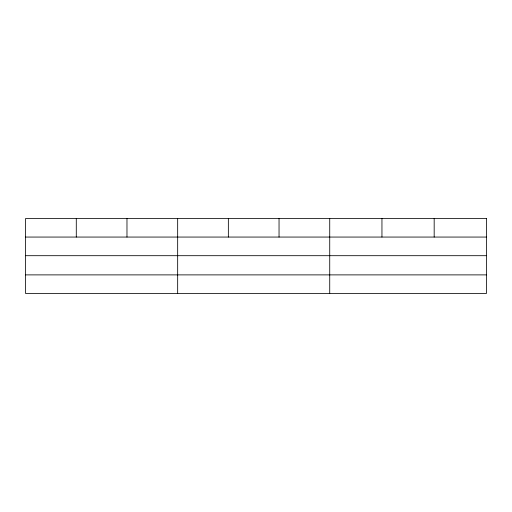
<?xml version="1.0" encoding="UTF-8"?>
<svg xmlns="http://www.w3.org/2000/svg" width="512" height="512" viewBox="0 0 512 512"><rect width="100%" height="100%" fill="white"/><g stroke="black" fill="none" stroke-linecap="round" stroke-linejoin="round"><path stroke-width="0.77" d="M25.6 237.062L486.4 237.062M25.6 255.693L486.4 255.693M25.6 274.886L486.4 274.886M434.176 218.49L434.176 237.062M381.952 218.49L381.952 237.062M329.728 218.49L329.728 293.51M279.04 218.49L279.04 237.062M228.352 218.49L228.352 237.062M177.664 218.49L177.664 293.51M126.976 218.49L126.976 237.062M76.288 218.49L76.288 237.062M486.4 218.49L25.6 218.49L25.6 293.51L486.4 293.51L486.4 218.49"/></g></svg>
